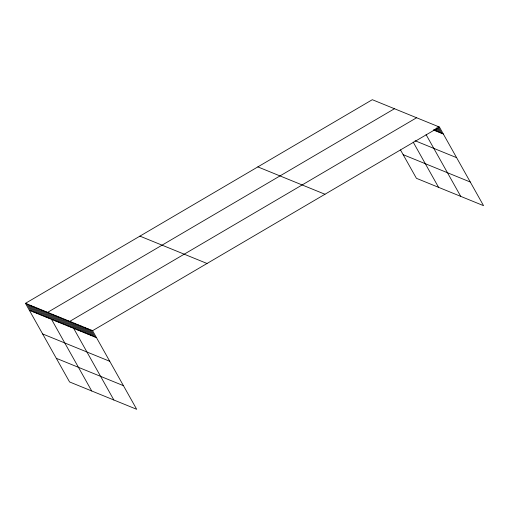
<?xml version="1.0" encoding="UTF-8"?>
<svg xmlns="http://www.w3.org/2000/svg" width="509" height="509" viewBox="0 0 509 509"><rect width="100%" height="100%" fill="white"/><g stroke="black" fill="none" stroke-linecap="round" stroke-linejoin="round"><path stroke-width="0.76" d="M25.45 303.332L92.574 330.685L136.692 409.3L69.568 381.947L25.45 303.332L372.308 99.7L439.432 127.053L483.55 205.668L416.426 178.315L400.5 149.932M394.462 108.722L47.598 312.361L91.715 390.976M416.61 117.751L69.752 321.383L113.87 400.004M92.574 330.685L439.432 127.053M433.356 129.948L443.339 134.02M415.083 140.738L456.611 157.663M403.16 154.672L470.284 182.025M257.847 166.895L324.971 194.253M139.911 236.131L207.036 263.484M29.357 310.299L96.481 337.652M42.629 333.942L109.753 361.295M56.302 358.304L123.42 385.657M438.007 126.474L441.914 133.434M437.645 127.791L440.489 132.855M436.576 127.842L439.063 132.276M435.857 128.529L437.638 131.691M435.144 129.21L436.213 131.112M434.075 129.267L434.781 130.533M426.052 134.567L460.728 196.366M413.155 142.043L438.58 187.344M91.143 330.106L95.056 337.073M89.718 329.527L93.631 336.487M88.292 328.941L92.205 335.908M86.867 328.362L90.774 335.329M85.442 327.777L89.349 334.744M84.017 327.198L87.923 334.165M82.585 326.619L86.498 333.586M81.16 326.034L85.073 333.001M79.735 325.455L83.641 332.422M78.31 324.876L82.216 331.843M76.884 324.29L80.791 331.257M75.459 323.711L79.366 330.678M74.028 323.132L77.941 330.093M72.602 322.547L76.515 329.514M71.177 321.968L75.084 328.935M68.276 320.785L72.183 327.751M66.8 320.18L70.706 327.147M65.324 319.582L69.23 326.549M63.841 318.978L67.754 325.945M62.365 318.379L66.278 325.34M60.889 317.775L64.802 324.742M59.413 317.171L63.326 324.138M57.937 316.573L61.843 323.539M56.461 315.968L60.367 322.935M54.985 315.37L58.891 322.337M53.509 314.766L57.415 321.733M52.033 314.161L55.939 321.128M50.556 313.563L54.463 320.53M49.074 312.959L52.987 319.926M46.122 311.756L50.035 318.723M44.646 311.158L48.559 318.119M43.17 310.554L47.082 317.521M41.693 309.949L45.6 316.916M40.217 309.351L44.124 316.318M38.741 308.747L42.648 315.714M37.265 308.149L41.172 315.116M35.789 307.544L39.696 314.511M34.313 306.94L38.22 313.907M32.831 306.342L36.743 313.309M31.354 305.737L35.267 312.704M29.878 305.139L33.791 312.106M28.402 304.535L32.315 311.502M26.926 303.937L30.839 310.897"/></g></svg>
